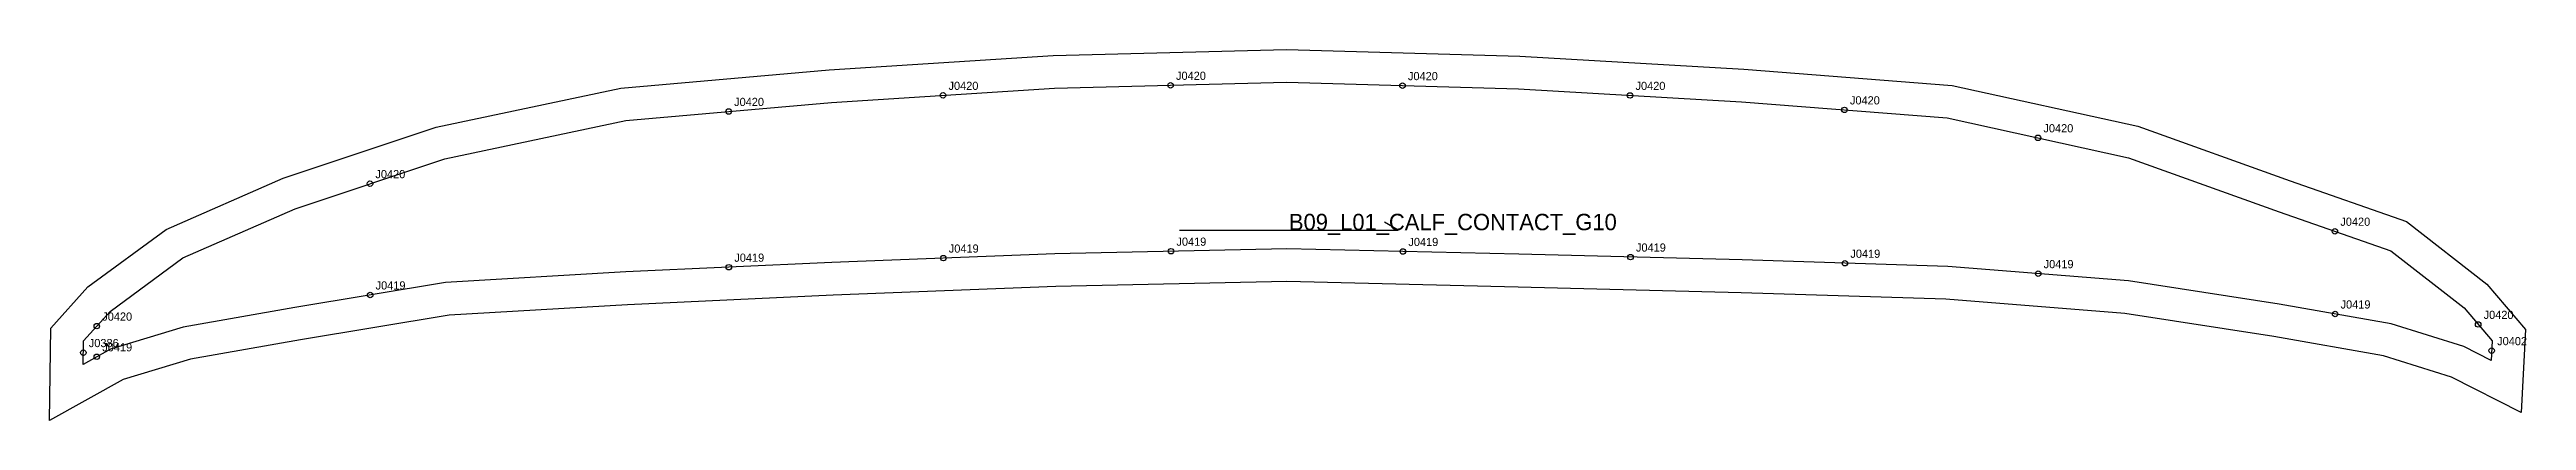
# Model space of a CAD drawing. Header units: millimetres. Extents: x -12 to 894, y -29 to 107.
import ezdxf

# ---------------------------------------------------------------- set-up
doc = ezdxf.new("R2010")
doc.units = ezdxf.units.MM
for name, color, linetype in [('CUT', 1, 'Continuous'), ('GRAIN', 3, 'Continuous'), ('LABEL', 7, 'Continuous'), ('NOTCH', 2, 'Continuous'), ('SEW', 5, 'Continuous')]:
    doc.layers.add(name, color=color, linetype=linetype)

msp = doc.modelspace()

# ---------------------------------------------------------------- linework, layer by layer
at = {"layer": 'CUT'}
msp.add_lwpolyline([(-11.93, 4.68), (1.62, 19.74), (30.28, 40.82), (73.08, 59.59), (129.06, 78.28), (196.67, 92.55), (272.8, 99.23), (354.8, 104.43), (440.22, 106.63), (525.6, 104.18), (607.54, 99.44), (683.77, 93.52), (751.67, 78.58), (807.4, 58.6), (850.07, 43.64), (879.44, 20.79), (893.63, 4.14), (891.99, -26.19), (866.44, -13.25), (841.57, -5.44), (801.45, 1.59), (746.96, 10.07), (681.5, 15.21), (606.55, 17.64), (524.95, 19.7), (440.34, 21.72), (355.84, 19.92), (274.3, 16.7), (199.11, 13.24), (133.78, 9.44), (79.38, 0.39), (39.2, -6.72), (14.55, -14.17), (-12.43, -29.12), (-11.93, 4.68)], close=True, dxfattribs=at)
at = {"layer": 'GRAIN'}
for p, q in [((401.09, 40.5), (481.09, 40.5)), ((481.09, 40.5), (476.09, 43.5))]:
    msp.add_line(p, q, dxfattribs=at)
at = {"layer": 'NOTCH'}
for centre in [(314.52, 89.85), (397.77, 93.53), (482.64, 93.41), (565.91, 89.83), (236.07, 83.96), (644.37, 84.54), (715.17, 74.32), (104.81, 57.53), (823.82, 40.12), (236.14, 26.96), (314.63, 30.3), (397.92, 32.82), (482.8, 32.71), (566.07, 30.67), (644.53, 28.41), (715.26, 24.6), (104.89, 16.8), (823.91, 9.84), (4.86, 5.4), (876.25, 6.03), (-0.06, -4.29), (4.86, -5.82), (881.2, -3.59)]:
    msp.add_circle(centre, 1, dxfattribs=at)
at = {"layer": 'SEW'}
msp.add_lwpolyline([(0, 0), (9.72, 10.8), (36.32, 30.37), (77.4, 48.38), (132.21, 66.68), (198.44, 80.66), (273.7, 87.27), (355.34, 92.44), (440.2, 94.63), (525.08, 92.19), (606.73, 87.47), (682, 81.62), (748.34, 67.03), (803.39, 47.29), (844.25, 32.96), (871.1, 12.07), (881.39, 0), (881, -7.17), (870.98, -2.09), (844.42, 6.25), (803.41, 13.43), (748.35, 22), (682.16, 27.2), (606.9, 29.63), (525.25, 31.7), (440.36, 33.72), (355.47, 31.92), (273.79, 28.69), (198.49, 25.22), (132.44, 21.38), (77.34, 12.22), (36.41, 4.97), (9.85, -3.06), (-0.13, -8.59)], close=True, dxfattribs=at)

# ---------------------------------------------------------------- texts
at = {"layer": 'LABEL'}
for s, height, p in [('J0420', 3, (316.52, 91.85)), ('J0420', 3, (399.77, 95.53)), ('J0420', 3, (484.64, 95.41)), ('J0420', 3, (567.91, 91.83)), ('J0420', 3, (238.07, 85.96)), ('J0420', 3, (646.37, 86.54)), ('J0420', 3, (717.17, 76.32)), ('J0420', 3, (106.81, 59.53)), ('B09_L01_CALF_CONTACT_G10', 6, (441.09, 40.5)), ('J0419', 3, (399.92, 34.82)), ('J0419', 3, (484.8, 34.71)), ('J0420', 3, (825.82, 42.12)), ('J0419', 3, (238.14, 28.96)), ('J0419', 3, (316.63, 32.3)), ('J0419', 3, (568.07, 32.67)), ('J0419', 3, (646.53, 30.41)), ('J0419', 3, (717.26, 26.6)), ('J0419', 3, (106.89, 18.8)), ('J0420', 3, (6.86, 7.4)), ('J0419', 3, (825.91, 11.84)), ('J0420', 3, (878.25, 8.03)), ('J0386', 3, (1.94, -2.29)), ('J0402', 3, (883.2, -1.59)), ('J0419', 3, (6.86, -3.82))]:
    msp.add_text(s, height=height, dxfattribs=at).set_placement(p)

doc.saveas('drawing.dxf')
